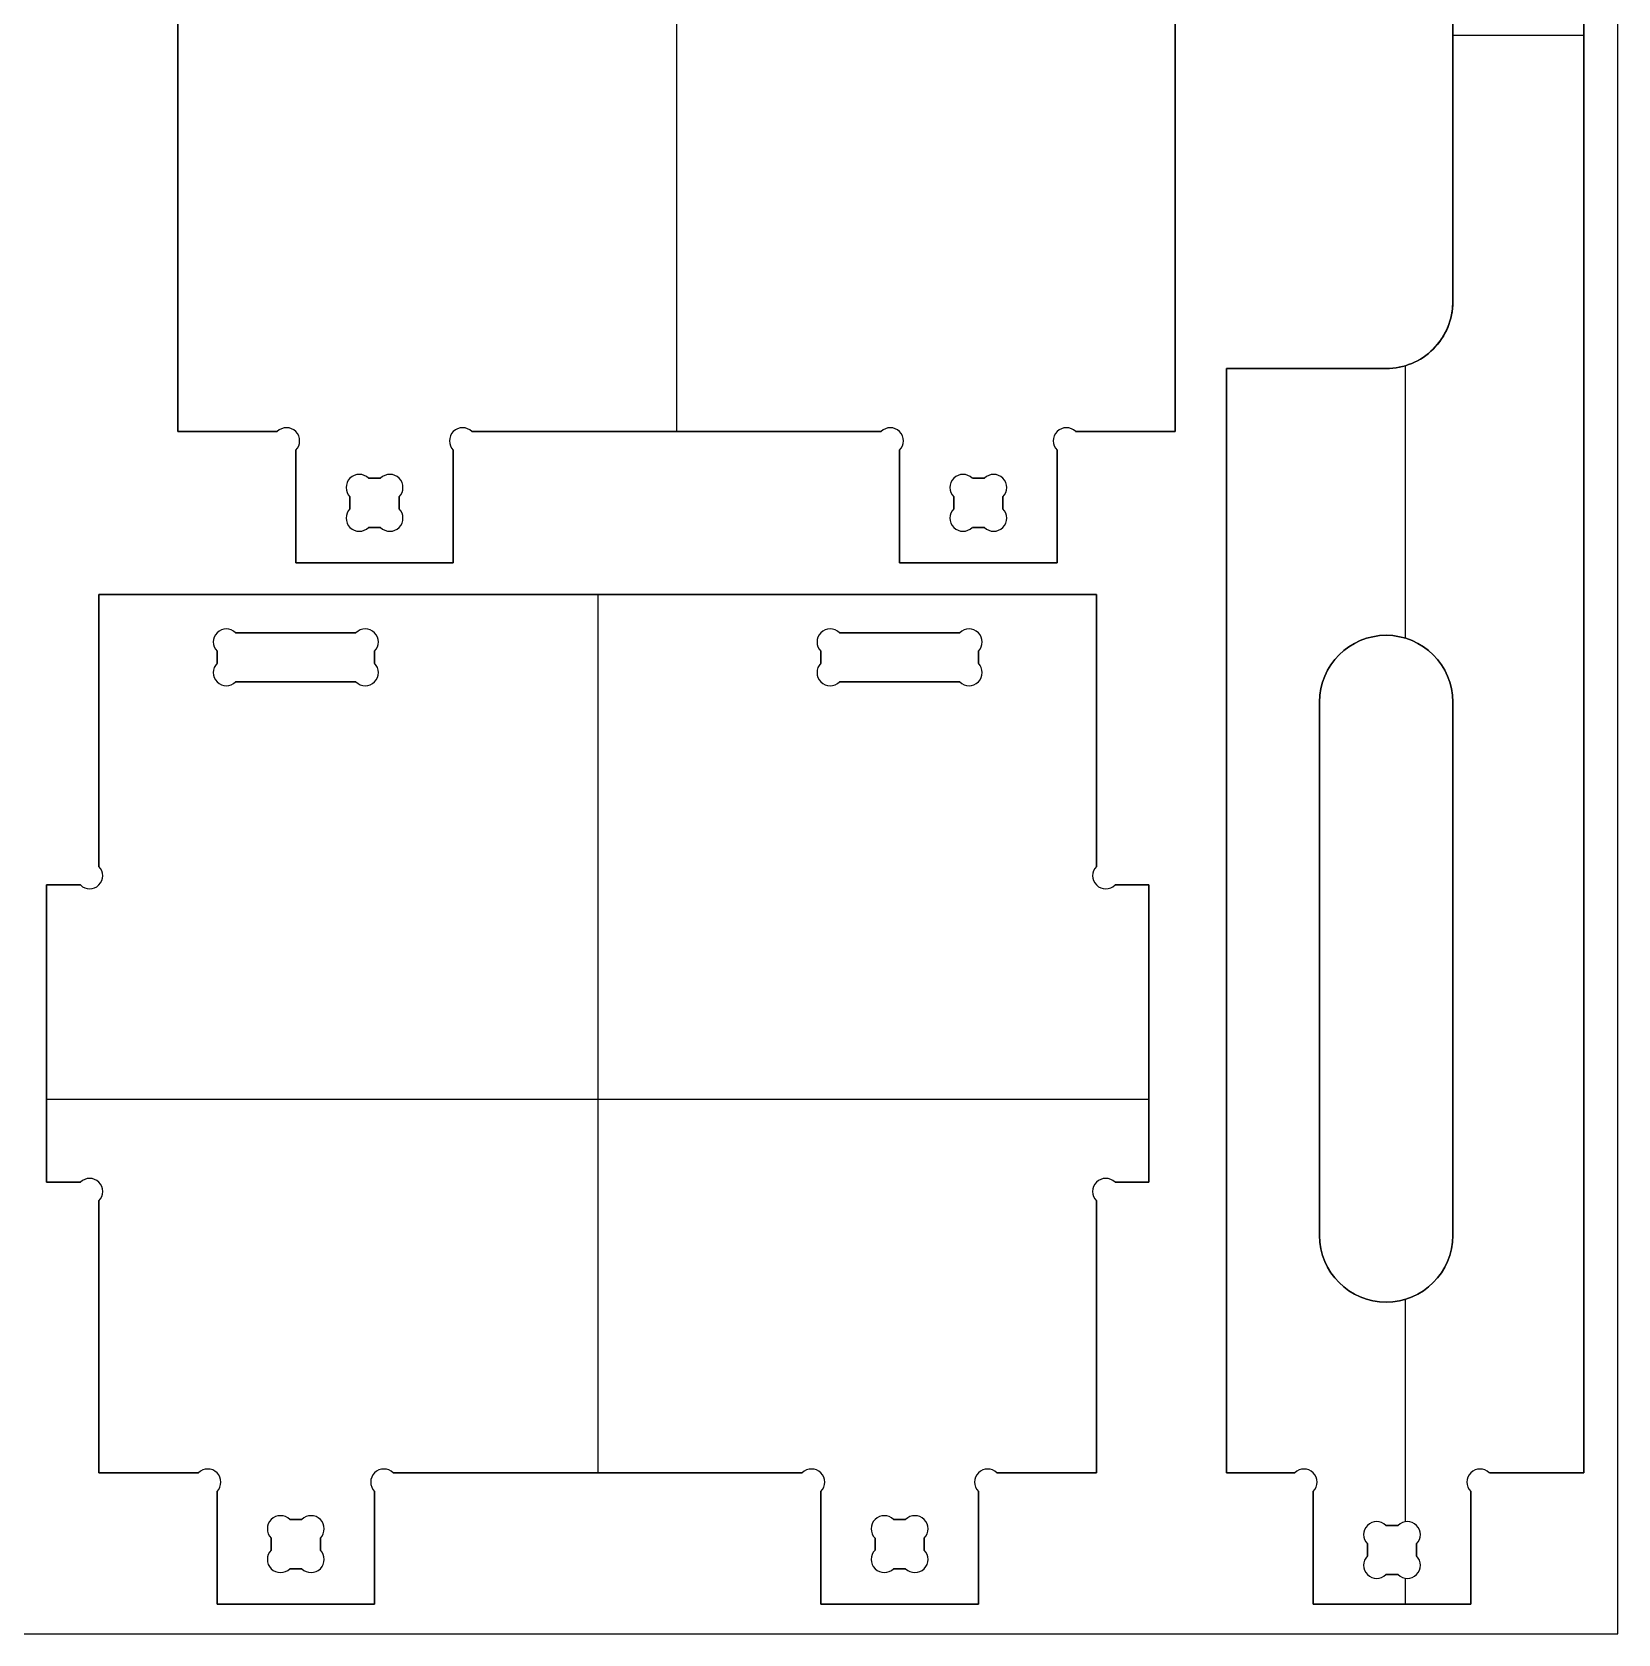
# Model space of a CAD drawing. Extents: x 1 to 2439, y 1 to 2439.
# Drawn here: x 1835 to 2439, y 1 to 611 of the extents above; entities that cross this region are included whole.
import ezdxf

# ---------------------------------------------------------------- set-up
doc = ezdxf.new("R2010")
doc.units = 0
doc.header["$MEASUREMENT"] = 0
for name, color, linetype in [('PROFILE_-_INSIDE', 5, 'CONTINUOUS'), ('PROFILE_-_OUTSIDE', 18, 'CONTINUOUS'), ('SOLID', 4, 'CONTINUOUS'), ('STOCK_PERIMETER', 1, 'CONTINUOUS')]:
    doc.layers.add(name, color=color, linetype=linetype)

msp = doc.modelspace()

# ---------------------------------------------------------------- linework, layer by layer
at = {"layer": 'PROFILE_-_INSIDE', "color": 0, "linetype": 'BYBLOCK'}
for p, q in [((1968.09, 440.82, 0), (1963.51, 440.82, 0)), ((2193.51, 440.82, 0), (2198.09, 440.82, 0)), ((1956.44, 433.75, 0), (1956.44, 429.16, 0)), ((1975.17, 429.16, 0), (1975.17, 433.75, 0)), ((2186.43, 429.16, 0), (2186.43, 433.75, 0)), ((2205.16, 433.75, 0), (2205.16, 429.16, 0)), ((1963.51, 422.09, 0), (1968.09, 422.09, 0)), ((2198.09, 422.09, 0), (2193.51, 422.09, 0)), ((2325.75, 152.4, 0), (2325.75, 355.6, 0)), ((2376.55, 355.6, 0), (2376.55, 152.4, 0)), ((1938.09, 44.22, 0), (1933.51, 44.22, 0)), ((2163.51, 44.22, 0), (2168.09, 44.22, 0)), ((1926.43, 37.15, 0), (1926.43, 32.56, 0)), ((1945.16, 32.56, 0), (1945.16, 37.15, 0)), ((2156.44, 32.56, 0), (2156.44, 37.15, 0)), ((2175.17, 37.15, 0), (2175.17, 32.56, 0)), ((2355.67, 42, 0), (2351.08, 42, 0)), ((2344.01, 34.93, 0), (2344.01, 30.34, 0)), ((2362.74, 30.34, 0), (2362.74, 34.93, 0)), ((1933.51, 25.49, 0), (1938.09, 25.49, 0)), ((2168.09, 25.49, 0), (2163.51, 25.49, 0)), ((2351.08, 23.27, 0), (2355.67, 23.27, 0))]:
    msp.add_line(p, q, dxfattribs=at)
at = {"layer": 'PROFILE_-_INSIDE'}
for p, q in [((1958.73, 382, 0), (1912.87, 382, 0)), ((2142.87, 382, 0), (2188.73, 382, 0)), ((1905.8, 374.93, 0), (1905.8, 370.34, 0)), ((1965.8, 370.34, 0), (1965.8, 374.93, 0)), ((2135.8, 370.34, 0), (2135.8, 374.93, 0)), ((2195.8, 374.93, 0), (2195.8, 370.34, 0)), ((1912.87, 363.27, 0), (1958.73, 363.27, 0)), ((2188.73, 363.27, 0), (2142.87, 363.27, 0))]:
    msp.add_line(p, q, dxfattribs=at)
at = {"layer": 'PROFILE_-_INSIDE', "color": 0, "linetype": 'BYBLOCK'}
for centre, radius, start, end in [((1959.97, 437.28, 0), 5, 45, 225), ((1971.63, 437.28, 0), 5, 315, 135), ((2189.97, 437.28, 0), 5, 45, 225), ((2201.63, 437.28, 0), 5, 315, 135), ((1959.97, 425.63, 0), 5, 135, 315), ((1971.63, 425.63, 0), 5, 225, 45), ((2189.97, 425.63, 0), 5, 135, 315), ((2201.63, 425.63, 0), 5, 225, 45), ((2351.15, 355.6, 0), 25.4, 360, 180), ((2351.15, 152.4, 0), 25.4, 180, 360), ((1929.97, 40.68, 0), 5, 45, 225), ((1941.63, 40.68, 0), 5, 315, 135), ((2159.97, 40.68, 0), 5, 45, 225), ((2171.63, 40.68, 0), 5, 315, 135), ((2347.55, 38.46, 0), 5, 45, 225), ((2359.2, 38.46, 0), 5, 315, 135), ((1929.97, 29.03, 0), 5, 135, 315), ((1941.63, 29.03, 0), 5, 225, 45), ((2159.97, 29.03, 0), 5, 135, 315), ((2171.63, 29.03, 0), 5, 225, 45), ((2347.55, 26.81, 0), 5, 135, 315), ((2359.2, 26.81, 0), 5, 225, 45)]:
    msp.add_arc(centre, radius, start, end, dxfattribs=at)
at = {"layer": 'PROFILE_-_INSIDE'}
for centre, start, end in [((1909.34, 378.46, 0), 45, 225), ((1962.26, 378.46, 0), 315, 135), ((2139.34, 378.46, 0), 45, 225), ((2192.26, 378.46, 0), 315, 135), ((1909.34, 366.81, 0), 135, 315), ((1962.26, 366.81, 0), 225, 45), ((2139.34, 366.81, 0), 135, 315), ((2192.26, 366.81, 0), 225, 45)]:
    msp.add_arc(centre, 5, start, end, dxfattribs=at)
at = {"layer": 'PROFILE_-_OUTSIDE'}
for p, q in [((2426.4, 1157.2, 0), (2426.4, 62, 0)), ((2376.55, 508, 0), (2376.55, 711.2, 0)), ((1890.8, 458.6, 0), (1890.8, 630.93, 0)), ((2270.8, 630.93, 0), (2270.8, 458.6, 0)), ((2290.35, 62, 0), (2290.35, 482.6, 0)), ((2290.35, 482.6, 0), (2351.15, 482.6, 0)), ((1928.73, 458.6, 0), (1890.8, 458.6, 0)), ((2158.73, 458.6, 0), (2002.87, 458.6, 0)), ((2270.8, 458.6, 0), (2232.87, 458.6, 0)), ((1935.8, 408.6, 0), (1935.8, 451.53, 0)), ((1995.8, 451.53, 0), (1995.8, 408.6, 0)), ((2165.8, 408.6, 0), (2165.8, 451.53, 0)), ((2225.8, 451.53, 0), (2225.8, 408.6, 0)), ((1995.8, 408.6, 0), (1935.8, 408.6, 0)), ((2225.8, 408.6, 0), (2165.8, 408.6, 0)), ((1860.8, 292.97, 0), (1860.8, 396.6, 0)), ((1860.8, 396.6, 0), (2240.8, 396.6, 0)), ((2240.8, 396.6, 0), (2240.8, 292.97, 0)), ((1840.8, 172.7, 0), (1840.8, 285.9, 0)), ((1840.8, 285.9, 0), (1853.73, 285.9, 0)), ((2247.87, 285.9, 0), (2260.8, 285.9, 0)), ((2260.8, 285.9, 0), (2260.8, 172.7, 0)), ((1853.73, 172.7, 0), (1840.8, 172.7, 0)), ((2260.8, 172.7, 0), (2247.87, 172.7, 0)), ((1860.8, 62, 0), (1860.8, 165.63, 0)), ((2240.8, 165.63, 0), (2240.8, 62, 0)), ((1898.73, 62, 0), (1860.8, 62, 0)), ((2128.73, 62, 0), (1972.87, 62, 0)), ((2240.8, 62, 0), (2202.87, 62, 0)), ((2316.3, 62, 0), (2290.35, 62, 0)), ((2426.4, 62, 0), (2390.45, 62, 0)), ((1905.8, 12, 0), (1905.8, 54.93, 0)), ((1965.8, 54.93, 0), (1965.8, 12, 0)), ((2135.8, 12, 0), (2135.8, 54.93, 0)), ((2195.8, 54.93, 0), (2195.8, 12, 0)), ((2323.37, 12, 0), (2323.37, 54.93, 0)), ((2383.37, 54.93, 0), (2383.37, 12, 0)), ((1965.8, 12, 0), (1905.8, 12, 0)), ((2195.8, 12, 0), (2135.8, 12, 0)), ((2383.37, 12, 0), (2323.37, 12, 0))]:
    msp.add_line(p, q, dxfattribs=at)
for centre, radius, start, end in [((2351.15, 508, 0), 25.4, 270, 360), ((1932.26, 455.06, 0), 5, 315, 135), ((1999.34, 455.06, 0), 5, 45, 225), ((2162.26, 455.06, 0), 5, 315, 135), ((2229.34, 455.06, 0), 5, 45, 225), ((1857.26, 289.44, 0), 5, 225, 45), ((2244.34, 289.44, 0), 5, 135, 315), ((1857.26, 169.16, 0), 5, 315, 135), ((2244.34, 169.16, 0), 5, 45, 225), ((1902.26, 58.46, 0), 5, 315, 135), ((1969.34, 58.46, 0), 5, 45, 225), ((2132.26, 58.46, 0), 5, 315, 135), ((2199.34, 58.46, 0), 5, 45, 225), ((2319.84, 58.46, 0), 5, 315, 135), ((2386.91, 58.46, 0), 5, 45, 225)]:
    msp.add_arc(centre, radius, start, end, dxfattribs=at)
at = {"layer": 'SOLID'}
for p, q in [((2426.4, 1157.2, 0), (2426.4, 62, 0)), ((2426.4, 1157.2, 17.78), (2426.4, 62, 17.78)), ((2426.4, 62, 8.89), (2426.4, 1157.2, 8.89)), ((2080.8, 815.3, 0), (2080.8, 458.6, 0)), ((2080.8, 815.3, 17.78), (2080.8, 458.6, 17.78)), ((1890.8, 458.6, 0), (1890.8, 630.93, 0)), ((1890.8, 458.6, 17.78), (1890.8, 630.93, 17.78)), ((1890.8, 630.93, 8.89), (1890.8, 458.6, 8.89)), ((2270.8, 630.93, 0), (2270.8, 458.6, 0)), ((2270.8, 630.93, 17.78), (2270.8, 458.6, 17.78)), ((2270.8, 458.6, 8.89), (2270.8, 630.93, 8.89)), ((2376.55, 609.6, 0), (2426.4, 609.6, 0)), ((2376.55, 609.6, 17.78), (2426.4, 609.6, 17.78)), ((2426.4, 609.6, 0), (2426.4, 609.6, 17.78)), ((1890.8, 544.76, 0), (1890.8, 544.76, 17.78)), ((2270.8, 544.76, 0), (2270.8, 544.76, 17.78)), ((2376.55, 508, 0), (2376.55, 508, 17.78)), ((2290.35, 62, 0), (2290.35, 482.6, 0)), ((2290.35, 62, 17.78), (2290.35, 482.6, 17.78)), ((2290.35, 482.6, 17.78), (2290.35, 482.6, 0)), ((2290.35, 482.6, 8.89), (2290.35, 62, 8.89)), ((2351.15, 482.6, 0), (2351.15, 482.6, 17.78)), ((2358.37, 483.65, 0), (2358.37, 379.95, 0)), ((2358.37, 483.65, 17.78), (2358.37, 379.95, 17.78)), ((1928.73, 458.6, 0), (1890.8, 458.6, 0)), ((1928.73, 458.6, 17.78), (1890.8, 458.6, 17.78)), ((1890.8, 458.6, 17.78), (1890.8, 458.6, 0)), ((1890.8, 458.6, 8.89), (1928.73, 458.6, 8.89)), ((1909.76, 458.6, 0), (1909.76, 458.6, 17.78)), ((1928.73, 458.6, 17.78), (1928.73, 458.6, 0)), ((1935.8, 458.6, 0), (1935.8, 458.6, 17.78)), ((1995.8, 458.6, 0), (1995.8, 458.6, 17.78)), ((2158.73, 458.6, 0), (2002.87, 458.6, 0)), ((2158.73, 458.6, 17.78), (2002.87, 458.6, 17.78)), ((2002.87, 458.6, 17.78), (2002.87, 458.6, 0)), ((2002.87, 458.6, 8.89), (2158.73, 458.6, 8.89)), ((2080.8, 458.6, 0), (2080.8, 458.6, 17.78)), ((2158.73, 458.6, 17.78), (2158.73, 458.6, 0)), ((2165.8, 458.6, 0), (2165.8, 458.6, 17.78)), ((2225.8, 458.6, 0), (2225.8, 458.6, 17.78)), ((2270.8, 458.6, 0), (2232.87, 458.6, 0)), ((2232.87, 458.6, 0), (2232.87, 458.6, 17.78)), ((2270.8, 458.6, 17.78), (2232.87, 458.6, 17.78)), ((2232.87, 458.6, 8.89), (2270.8, 458.6, 8.89)), ((2251.84, 458.6, 0), (2251.84, 458.6, 17.78)), ((2270.8, 458.6, 17.78), (2270.8, 458.6, 0)), ((1935.8, 408.6, 0), (1935.8, 451.53, 0)), ((1935.8, 408.6, 17.78), (1935.8, 451.53, 17.78)), ((1935.8, 451.53, 17.78), (1935.8, 451.53, 0)), ((1935.8, 451.53, 8.89), (1935.8, 408.6, 8.89)), ((1995.8, 451.53, 0), (1995.8, 408.6, 0)), ((1995.8, 451.53, 17.78), (1995.8, 451.53, 0)), ((1995.8, 451.53, 17.78), (1995.8, 408.6, 17.78)), ((1995.8, 408.6, 8.89), (1995.8, 451.53, 8.89)), ((2165.8, 408.6, 0), (2165.8, 451.53, 0)), ((2165.8, 408.6, 17.78), (2165.8, 451.53, 17.78)), ((2165.8, 451.53, 17.78), (2165.8, 451.53, 0)), ((2165.8, 451.53, 8.89), (2165.8, 408.6, 8.89)), ((2225.8, 451.53, 0), (2225.8, 408.6, 0)), ((2225.8, 451.53, 17.78), (2225.8, 451.53, 0)), ((2225.8, 451.53, 17.78), (2225.8, 408.6, 17.78)), ((2225.8, 408.6, 8.89), (2225.8, 451.53, 8.89)), ((1956.44, 440.82, 0), (1956.44, 440.82, 17.78)), ((1963.51, 440.82, 0), (1968.09, 440.82, 0)), ((1968.09, 440.82, 17.78), (1963.51, 440.82, 17.78)), ((1963.51, 440.82, 17.78), (1963.51, 440.82, 0)), ((1963.51, 440.82, 8.89), (1968.09, 440.82, 8.89)), ((1965.8, 440.82, 0), (1965.8, 440.82, 17.78)), ((1968.09, 440.82, 17.78), (1968.09, 440.82, 0)), ((1975.17, 440.82, 0), (1975.17, 440.82, 17.78)), ((2186.43, 440.82, 0), (2186.43, 440.82, 17.78)), ((2198.09, 440.82, 0), (2193.51, 440.82, 0)), ((2198.09, 440.82, 17.78), (2193.51, 440.82, 17.78)), ((2193.51, 440.82, 17.78), (2193.51, 440.82, 0)), ((2193.51, 440.82, 8.89), (2198.09, 440.82, 8.89)), ((2195.8, 440.82, 0), (2195.8, 440.82, 17.78)), ((2198.09, 440.82, 17.78), (2198.09, 440.82, 0)), ((2205.16, 440.82, 0), (2205.16, 440.82, 17.78)), ((1956.44, 429.16, 0), (1956.44, 433.75, 0)), ((1956.44, 433.75, 17.78), (1956.44, 433.75, 0)), ((1956.44, 433.75, 17.78), (1956.44, 429.16, 17.78)), ((1956.44, 429.16, 8.89), (1956.44, 433.75, 8.89)), ((1975.17, 433.75, 0), (1975.17, 429.16, 0)), ((1975.17, 429.16, 17.78), (1975.17, 433.75, 17.78)), ((1975.17, 433.75, 17.78), (1975.17, 433.75, 0)), ((1975.17, 433.75, 8.89), (1975.17, 429.16, 8.89)), ((2186.43, 433.75, 0), (2186.43, 429.16, 0)), ((2186.43, 433.75, 17.78), (2186.43, 433.75, 0)), ((2186.43, 433.75, 17.78), (2186.43, 429.16, 17.78)), ((2186.43, 429.16, 8.89), (2186.43, 433.75, 8.89)), ((2205.16, 429.16, 0), (2205.16, 433.75, 0)), ((2205.16, 429.16, 17.78), (2205.16, 433.75, 17.78)), ((2205.16, 433.75, 17.78), (2205.16, 433.75, 0)), ((2205.16, 433.75, 8.89), (2205.16, 429.16, 8.89)), ((1935.8, 430.06, 0), (1935.8, 430.06, 17.78)), ((1956.44, 431.46, 0), (1956.44, 431.46, 17.78)), ((1956.44, 429.16, 17.78), (1956.44, 429.16, 0)), ((1975.17, 431.46, 0), (1975.17, 431.46, 17.78)), ((1975.17, 429.16, 17.78), (1975.17, 429.16, 0)), ((1995.8, 430.06, 0), (1995.8, 430.06, 17.78)), ((2165.8, 430.06, 0), (2165.8, 430.06, 17.78)), ((2186.43, 431.46, 0), (2186.43, 431.46, 17.78)), ((2186.43, 429.16, 17.78), (2186.43, 429.16, 0)), ((2205.16, 431.46, 0), (2205.16, 431.46, 17.78)), ((2205.16, 429.16, 17.78), (2205.16, 429.16, 0)), ((2225.8, 430.06, 0), (2225.8, 430.06, 17.78)), ((1956.44, 422.09, 0), (1956.44, 422.09, 17.78)), ((1968.09, 422.09, 0), (1963.51, 422.09, 0)), ((1963.51, 422.09, 0), (1963.51, 422.09, 17.78)), ((1963.51, 422.09, 17.78), (1968.09, 422.09, 17.78)), ((1968.09, 422.09, 8.89), (1963.51, 422.09, 8.89)), ((1965.8, 422.09, 0), (1965.8, 422.09, 17.78)), ((1968.09, 422.09, 17.78), (1968.09, 422.09, 0)), ((1975.17, 422.09, 0), (1975.17, 422.09, 17.78)), ((2186.43, 422.09, 0), (2186.43, 422.09, 17.78)), ((2193.51, 422.09, 0), (2198.09, 422.09, 0)), ((2193.51, 422.09, 17.78), (2193.51, 422.09, 0)), ((2193.51, 422.09, 17.78), (2198.09, 422.09, 17.78)), ((2198.09, 422.09, 8.89), (2193.51, 422.09, 8.89)), ((2195.8, 422.09, 0), (2195.8, 422.09, 17.78)), ((2198.09, 422.09, 0), (2198.09, 422.09, 17.78)), ((2205.16, 422.09, 0), (2205.16, 422.09, 17.78)), ((1995.8, 408.6, 0), (1935.8, 408.6, 0)), ((1995.8, 408.6, 17.78), (1935.8, 408.6, 17.78)), ((1935.8, 408.6, 17.78), (1935.8, 408.6, 0)), ((1935.8, 408.6, 8.89), (1995.8, 408.6, 8.89)), ((1965.8, 408.6, 0), (1965.8, 408.6, 17.78)), ((1995.8, 408.6, 17.78), (1995.8, 408.6, 0)), ((2225.8, 408.6, 0), (2165.8, 408.6, 0)), ((2225.8, 408.6, 17.78), (2165.8, 408.6, 17.78)), ((2165.8, 408.6, 17.78), (2165.8, 408.6, 0)), ((2165.8, 408.6, 8.89), (2225.8, 408.6, 8.89)), ((2195.8, 408.6, 0), (2195.8, 408.6, 17.78)), ((2225.8, 408.6, 17.78), (2225.8, 408.6, 0)), ((1860.8, 396.6, 0), (2240.8, 396.6, 0)), ((1860.8, 292.97, 0), (1860.8, 396.6, 0)), ((1860.8, 292.97, 17.78), (1860.8, 396.6, 17.78)), ((1860.8, 396.6, 17.78), (1860.8, 396.6, 0)), ((1860.8, 396.6, 17.78), (2240.8, 396.6, 17.78)), ((1860.8, 396.6, 8.89), (1860.8, 292.97, 8.89)), ((2240.8, 396.6, 8.89), (1860.8, 396.6, 8.89)), ((2050.8, 396.6, 0), (2050.8, 62, 0)), ((2050.8, 396.6, 0), (2050.8, 396.6, 17.78)), ((2050.8, 396.6, 17.78), (2050.8, 62, 17.78)), ((2240.8, 396.6, 0), (2240.8, 292.97, 0)), ((2240.8, 396.6, 17.78), (2240.8, 396.6, 0)), ((2240.8, 396.6, 17.78), (2240.8, 292.97, 17.78)), ((2240.8, 292.97, 8.89), (2240.8, 396.6, 8.89)), ((1905.8, 382, 0), (1905.8, 382, 17.78)), ((1912.87, 382, 0), (1958.73, 382, 0)), ((1958.73, 382, 17.78), (1912.87, 382, 17.78)), ((1912.87, 382, 17.78), (1912.87, 382, 0)), ((1912.87, 382, 8.89), (1958.73, 382, 8.89)), ((1935.8, 382, 0), (1935.8, 382, 17.78)), ((1958.73, 382, 17.78), (1958.73, 382, 0)), ((1965.8, 382, 0), (1965.8, 382, 17.78)), ((2135.8, 382, 0), (2135.8, 382, 17.78)), ((2188.73, 382, 0), (2142.87, 382, 0)), ((2188.73, 382, 17.78), (2142.87, 382, 17.78)), ((2142.87, 382, 17.78), (2142.87, 382, 0)), ((2142.87, 382, 8.89), (2188.73, 382, 8.89)), ((2165.8, 382, 0), (2165.8, 382, 17.78)), ((2188.73, 382, 17.78), (2188.73, 382, 0)), ((2195.8, 382, 0), (2195.8, 382, 17.78)), ((2351.15, 381, 0), (2351.15, 381, 17.78)), ((1905.8, 370.34, 0), (1905.8, 374.93, 0)), ((1905.8, 374.93, 17.78), (1905.8, 374.93, 0)), ((1905.8, 374.93, 17.78), (1905.8, 370.34, 17.78)), ((1905.8, 370.34, 8.89), (1905.8, 374.93, 8.89)), ((1905.8, 372.63, 0), (1905.8, 372.63, 17.78)), ((1965.8, 374.93, 0), (1965.8, 370.34, 0)), ((1965.8, 370.34, 17.78), (1965.8, 374.93, 17.78)), ((1965.8, 374.93, 17.78), (1965.8, 374.93, 0)), ((1965.8, 374.93, 8.89), (1965.8, 370.34, 8.89)), ((1965.8, 372.63, 0), (1965.8, 372.63, 17.78)), ((2135.8, 374.93, 0), (2135.8, 370.34, 0)), ((2135.8, 374.93, 17.78), (2135.8, 374.93, 0)), ((2135.8, 374.93, 17.78), (2135.8, 370.34, 17.78)), ((2135.8, 370.34, 8.89), (2135.8, 374.93, 8.89)), ((2135.8, 372.63, 0), (2135.8, 372.63, 17.78)), ((2195.8, 370.34, 0), (2195.8, 374.93, 0)), ((2195.8, 370.34, 17.78), (2195.8, 374.93, 17.78)), ((2195.8, 374.93, 17.78), (2195.8, 374.93, 0)), ((2195.8, 374.93, 8.89), (2195.8, 370.34, 8.89)), ((2195.8, 372.63, 0), (2195.8, 372.63, 17.78)), ((1905.8, 370.34, 17.78), (1905.8, 370.34, 0)), ((1965.8, 370.34, 0), (1965.8, 370.34, 17.78)), ((2135.8, 370.34, 0), (2135.8, 370.34, 17.78)), ((2195.8, 370.34, 17.78), (2195.8, 370.34, 0)), ((1905.8, 363.27, 0), (1905.8, 363.27, 17.78)), ((1958.73, 363.27, 0), (1912.87, 363.27, 0)), ((1912.87, 363.27, 17.78), (1912.87, 363.27, 0)), ((1912.87, 363.27, 17.78), (1958.73, 363.27, 17.78)), ((1958.73, 363.27, 8.89), (1912.87, 363.27, 8.89)), ((1935.8, 363.27, 0), (1935.8, 363.27, 17.78)), ((1958.73, 363.27, 17.78), (1958.73, 363.27, 0)), ((1965.8, 363.27, 0), (1965.8, 363.27, 17.78)), ((2135.8, 363.27, 0), (2135.8, 363.27, 17.78)), ((2142.87, 363.27, 0), (2188.73, 363.27, 0)), ((2142.87, 363.27, 17.78), (2142.87, 363.27, 0)), ((2142.87, 363.27, 17.78), (2188.73, 363.27, 17.78)), ((2188.73, 363.27, 8.89), (2142.87, 363.27, 8.89)), ((2165.8, 363.27, 0), (2165.8, 363.27, 17.78)), ((2188.73, 363.27, 17.78), (2188.73, 363.27, 0)), ((2195.8, 363.27, 0), (2195.8, 363.27, 17.78)), ((2325.75, 355.6, 0), (2325.75, 355.6, 17.78)), ((2376.55, 355.6, 0), (2376.55, 355.6, 17.78)), ((1860.8, 344.79, 0), (1860.8, 344.79, 17.78)), ((2240.8, 344.79, 0), (2240.8, 344.79, 17.78)), ((1860.8, 292.97, 17.78), (1860.8, 292.97, 0)), ((2240.8, 292.97, 17.78), (2240.8, 292.97, 0)), ((1840.8, 285.9, 0), (1853.73, 285.9, 0)), ((1840.8, 172.7, 0), (1840.8, 285.9, 0)), ((1840.8, 172.7, 17.78), (1840.8, 285.9, 17.78)), ((1840.8, 285.9, 17.78), (1840.8, 285.9, 0)), ((1840.8, 285.9, 17.78), (1853.73, 285.9, 17.78)), ((1840.8, 285.9, 8.89), (1840.8, 172.7, 8.89)), ((1853.73, 285.9, 8.89), (1840.8, 285.9, 8.89)), ((1847.26, 285.9, 0), (1847.26, 285.9, 17.78)), ((1853.73, 285.9, 17.78), (1853.73, 285.9, 0)), ((1860.8, 285.9, 0), (1860.8, 285.9, 17.78)), ((2240.8, 285.9, 0), (2240.8, 285.9, 17.78)), ((2247.87, 285.9, 0), (2260.8, 285.9, 0)), ((2247.87, 285.9, 17.78), (2247.87, 285.9, 0)), ((2247.87, 285.9, 17.78), (2260.8, 285.9, 17.78)), ((2260.8, 285.9, 8.89), (2247.87, 285.9, 8.89)), ((2254.34, 285.9, 0), (2254.34, 285.9, 17.78)), ((2260.8, 285.9, 0), (2260.8, 172.7, 0)), ((2260.8, 285.9, 17.78), (2260.8, 285.9, 0)), ((2260.8, 285.9, 17.78), (2260.8, 172.7, 17.78)), ((2260.8, 172.7, 8.89), (2260.8, 285.9, 8.89)), ((2290.35, 272.3, 0), (2290.35, 272.3, 17.78)), ((1840.8, 229.3, 0), (1840.8, 229.3, 17.78)), ((2260.8, 229.3, 0), (2260.8, 229.3, 17.78)), ((1840.8, 204.3, 0), (2260.8, 204.3, 0)), ((1840.8, 204.3, 17.78), (2260.8, 204.3, 17.78)), ((1853.73, 172.7, 0), (1840.8, 172.7, 0)), ((1853.73, 172.7, 17.78), (1840.8, 172.7, 17.78)), ((1840.8, 172.7, 17.78), (1840.8, 172.7, 0)), ((1840.8, 172.7, 8.89), (1853.73, 172.7, 8.89)), ((1847.26, 172.7, 0), (1847.26, 172.7, 17.78)), ((1853.73, 172.7, 17.78), (1853.73, 172.7, 0)), ((1860.8, 172.7, 0), (1860.8, 172.7, 17.78)), ((2240.8, 172.7, 0), (2240.8, 172.7, 17.78)), ((2260.8, 172.7, 0), (2247.87, 172.7, 0)), ((2260.8, 172.7, 17.78), (2247.87, 172.7, 17.78)), ((2247.87, 172.7, 17.78), (2247.87, 172.7, 0)), ((2247.87, 172.7, 8.89), (2260.8, 172.7, 8.89)), ((2254.34, 172.7, 0), (2254.34, 172.7, 17.78)), ((2260.8, 172.7, 17.78), (2260.8, 172.7, 0)), ((1860.8, 62, 0), (1860.8, 165.63, 0)), ((1860.8, 62, 17.78), (1860.8, 165.63, 17.78)), ((1860.8, 165.63, 17.78), (1860.8, 165.63, 0)), ((1860.8, 165.63, 8.89), (1860.8, 62, 8.89)), ((2240.8, 165.63, 0), (2240.8, 62, 0)), ((2240.8, 165.63, 17.78), (2240.8, 165.63, 0)), ((2240.8, 165.63, 17.78), (2240.8, 62, 17.78)), ((2240.8, 62, 8.89), (2240.8, 165.63, 8.89)), ((2325.75, 152.4, 0), (2325.75, 152.4, 17.78)), ((2376.55, 152.4, 0), (2376.55, 152.4, 17.78)), ((2351.15, 127, 0), (2351.15, 127, 17.78)), ((2358.37, 128.05, 0), (2358.37, 43.4, 0)), ((2358.37, 128.05, 17.78), (2358.37, 43.4, 17.78)), ((1860.8, 113.81, 0), (1860.8, 113.81, 17.78)), ((2240.8, 113.81, 0), (2240.8, 113.81, 17.78)), ((1898.73, 62, 0), (1860.8, 62, 0)), ((1898.73, 62, 17.78), (1860.8, 62, 17.78)), ((1860.8, 62, 17.78), (1860.8, 62, 0)), ((1860.8, 62, 8.89), (1898.73, 62, 8.89)), ((1879.76, 62, 0), (1879.76, 62, 17.78)), ((1898.73, 62, 17.78), (1898.73, 62, 0)), ((1905.8, 62, 0), (1905.8, 62, 17.78)), ((1965.8, 62, 0), (1965.8, 62, 17.78)), ((2128.73, 62, 0), (1972.87, 62, 0)), ((1972.87, 62, 0), (1972.87, 62, 17.78)), ((2128.73, 62, 17.78), (1972.87, 62, 17.78)), ((1972.87, 62, 8.89), (2128.73, 62, 8.89)), ((2050.8, 62, 0), (2050.8, 62, 17.78)), ((2128.73, 62, 17.78), (2128.73, 62, 0)), ((2135.8, 62, 0), (2135.8, 62, 17.78)), ((2195.8, 62, 0), (2195.8, 62, 17.78)), ((2240.8, 62, 0), (2202.87, 62, 0)), ((2240.8, 62, 17.78), (2202.87, 62, 17.78)), ((2202.87, 62, 17.78), (2202.87, 62, 0)), ((2202.87, 62, 8.89), (2240.8, 62, 8.89)), ((2221.84, 62, 0), (2221.84, 62, 17.78)), ((2240.8, 62, 17.78), (2240.8, 62, 0)), ((2316.3, 62, 0), (2290.35, 62, 0)), ((2316.3, 62, 17.78), (2290.35, 62, 17.78)), ((2290.35, 62, 17.78), (2290.35, 62, 0)), ((2290.35, 62, 8.89), (2316.3, 62, 8.89)), ((2303.33, 62, 0), (2303.33, 62, 17.78)), ((2316.3, 62, 17.78), (2316.3, 62, 0)), ((2323.37, 62, 0), (2323.37, 62, 17.78)), ((2383.37, 62, 0), (2383.37, 62, 17.78)), ((2426.4, 62, 0), (2390.45, 62, 0)), ((2426.4, 62, 17.78), (2390.45, 62, 17.78)), ((2390.45, 62, 17.78), (2390.45, 62, 0)), ((2390.45, 62, 8.89), (2426.4, 62, 8.89)), ((2408.42, 62, 0), (2408.42, 62, 17.78)), ((2426.4, 62, 17.78), (2426.4, 62, 0)), ((1905.8, 12, 0), (1905.8, 54.93, 0)), ((1905.8, 12, 17.78), (1905.8, 54.93, 17.78)), ((1905.8, 54.93, 17.78), (1905.8, 54.93, 0)), ((1905.8, 54.93, 8.89), (1905.8, 12, 8.89)), ((1965.8, 54.93, 0), (1965.8, 12, 0)), ((1965.8, 54.93, 17.78), (1965.8, 54.93, 0)), ((1965.8, 54.93, 17.78), (1965.8, 12, 17.78)), ((1965.8, 12, 8.89), (1965.8, 54.93, 8.89)), ((2135.8, 12, 0), (2135.8, 54.93, 0)), ((2135.8, 12, 17.78), (2135.8, 54.93, 17.78)), ((2135.8, 54.93, 17.78), (2135.8, 54.93, 0)), ((2135.8, 54.93, 8.89), (2135.8, 12, 8.89)), ((2195.8, 54.93, 0), (2195.8, 12, 0)), ((2195.8, 54.93, 17.78), (2195.8, 54.93, 0)), ((2195.8, 54.93, 17.78), (2195.8, 12, 17.78)), ((2195.8, 12, 8.89), (2195.8, 54.93, 8.89)), ((2323.37, 12, 0), (2323.37, 54.93, 0)), ((2323.37, 12, 17.78), (2323.37, 54.93, 17.78)), ((2323.37, 54.93, 17.78), (2323.37, 54.93, 0)), ((2323.37, 54.93, 8.89), (2323.37, 12, 8.89)), ((2383.37, 54.93, 0), (2383.37, 12, 0)), ((2383.37, 54.93, 17.78), (2383.37, 54.93, 0)), ((2383.37, 54.93, 17.78), (2383.37, 12, 17.78)), ((2383.37, 12, 8.89), (2383.37, 54.93, 8.89)), ((1926.43, 44.22, 0), (1926.43, 44.22, 17.78)), ((1933.51, 44.22, 0), (1938.09, 44.22, 0)), ((1938.09, 44.22, 17.78), (1933.51, 44.22, 17.78)), ((1933.51, 44.22, 17.78), (1933.51, 44.22, 0)), ((1933.51, 44.22, 8.89), (1938.09, 44.22, 8.89)), ((1935.8, 44.22, 0), (1935.8, 44.22, 17.78)), ((1938.09, 44.22, 17.78), (1938.09, 44.22, 0)), ((1945.16, 44.22, 0), (1945.16, 44.22, 17.78)), ((2156.44, 44.22, 0), (2156.44, 44.22, 17.78)), ((2168.09, 44.22, 0), (2163.51, 44.22, 0)), ((2168.09, 44.22, 17.78), (2163.51, 44.22, 17.78)), ((2163.51, 44.22, 17.78), (2163.51, 44.22, 0)), ((2163.51, 44.22, 8.89), (2168.09, 44.22, 8.89)), ((2165.8, 44.22, 0), (2165.8, 44.22, 17.78)), ((2168.09, 44.22, 17.78), (2168.09, 44.22, 0)), ((2175.17, 44.22, 0), (2175.17, 44.22, 17.78)), ((1926.43, 32.56, 0), (1926.43, 37.15, 0)), ((1926.43, 37.15, 17.78), (1926.43, 37.15, 0)), ((1926.43, 37.15, 17.78), (1926.43, 32.56, 17.78)), ((1926.43, 32.56, 8.89), (1926.43, 37.15, 8.89)), ((1945.16, 37.15, 0), (1945.16, 32.56, 0)), ((1945.16, 32.56, 17.78), (1945.16, 37.15, 17.78)), ((1945.16, 37.15, 17.78), (1945.16, 37.15, 0)), ((1945.16, 37.15, 8.89), (1945.16, 32.56, 8.89)), ((2156.44, 37.15, 0), (2156.44, 32.56, 0)), ((2156.44, 37.15, 17.78), (2156.44, 37.15, 0)), ((2156.44, 37.15, 17.78), (2156.44, 32.56, 17.78)), ((2156.44, 32.56, 8.89), (2156.44, 37.15, 8.89)), ((2175.17, 32.56, 0), (2175.17, 37.15, 0)), ((2175.17, 32.56, 17.78), (2175.17, 37.15, 17.78)), ((2175.17, 37.15, 17.78), (2175.17, 37.15, 0)), ((2175.17, 37.15, 8.89), (2175.17, 32.56, 8.89)), ((2344.01, 42, 0), (2344.01, 42, 17.78)), ((2351.08, 42, 0), (2355.67, 42, 0)), ((2355.67, 42, 17.78), (2351.08, 42, 17.78)), ((2351.08, 42, 17.78), (2351.08, 42, 0)), ((2351.08, 42, 8.89), (2355.67, 42, 8.89)), ((2353.37, 42, 0), (2353.37, 42, 17.78)), ((2355.67, 42, 17.78), (2355.67, 42, 0)), ((2362.74, 42, 0), (2362.74, 42, 17.78)), ((1905.8, 33.46, 0), (1905.8, 33.46, 17.78)), ((1926.43, 34.85, 0), (1926.43, 34.85, 17.78)), ((1926.43, 32.56, 17.78), (1926.43, 32.56, 0)), ((1945.16, 34.85, 0), (1945.16, 34.85, 17.78)), ((1945.16, 32.56, 17.78), (1945.16, 32.56, 0)), ((1965.8, 33.46, 0), (1965.8, 33.46, 17.78)), ((2135.8, 33.46, 0), (2135.8, 33.46, 17.78)), ((2156.44, 34.85, 0), (2156.44, 34.85, 17.78)), ((2156.44, 32.56, 17.78), (2156.44, 32.56, 0)), ((2175.17, 34.85, 0), (2175.17, 34.85, 17.78)), ((2175.17, 32.56, 17.78), (2175.17, 32.56, 0)), ((2195.8, 33.46, 0), (2195.8, 33.46, 17.78)), ((2323.37, 33.46, 0), (2323.37, 33.46, 17.78)), ((2344.01, 30.34, 0), (2344.01, 34.93, 0)), ((2344.01, 34.93, 17.78), (2344.01, 34.93, 0)), ((2344.01, 34.93, 17.78), (2344.01, 30.34, 17.78)), ((2344.01, 30.34, 8.89), (2344.01, 34.93, 8.89)), ((2344.01, 32.64, 0), (2344.01, 32.64, 17.78)), ((2362.74, 34.93, 0), (2362.74, 30.34, 0)), ((2362.74, 30.34, 17.78), (2362.74, 34.93, 17.78)), ((2362.74, 34.93, 17.78), (2362.74, 34.93, 0)), ((2362.74, 34.93, 8.89), (2362.74, 30.34, 8.89)), ((2362.74, 32.64, 0), (2362.74, 32.64, 17.78)), ((2383.37, 33.46, 0), (2383.37, 33.46, 17.78)), ((1926.43, 25.49, 0), (1926.43, 25.49, 17.78)), ((1938.09, 25.49, 0), (1933.51, 25.49, 0)), ((1933.51, 25.49, 0), (1933.51, 25.49, 17.78)), ((1933.51, 25.49, 17.78), (1938.09, 25.49, 17.78)), ((1938.09, 25.49, 8.89), (1933.51, 25.49, 8.89)), ((1935.8, 25.49, 0), (1935.8, 25.49, 17.78)), ((1938.09, 25.49, 17.78), (1938.09, 25.49, 0)), ((1945.16, 25.49, 0), (1945.16, 25.49, 17.78)), ((2156.44, 25.49, 0), (2156.44, 25.49, 17.78)), ((2163.51, 25.49, 0), (2168.09, 25.49, 0)), ((2163.51, 25.49, 17.78), (2163.51, 25.49, 0)), ((2163.51, 25.49, 17.78), (2168.09, 25.49, 17.78)), ((2168.09, 25.49, 8.89), (2163.51, 25.49, 8.89)), ((2165.8, 25.49, 0), (2165.8, 25.49, 17.78)), ((2168.09, 25.49, 0), (2168.09, 25.49, 17.78)), ((2175.17, 25.49, 0), (2175.17, 25.49, 17.78)), ((2344.01, 30.34, 17.78), (2344.01, 30.34, 0)), ((2362.74, 30.34, 17.78), (2362.74, 30.34, 0)), ((2344.01, 23.27, 0), (2344.01, 23.27, 17.78)), ((2355.67, 23.27, 0), (2351.08, 23.27, 0)), ((2351.08, 23.27, 0), (2351.08, 23.27, 17.78)), ((2351.08, 23.27, 17.78), (2355.67, 23.27, 17.78)), ((2355.67, 23.27, 8.89), (2351.08, 23.27, 8.89)), ((2353.37, 23.27, 0), (2353.37, 23.27, 17.78)), ((2355.67, 23.27, 17.78), (2355.67, 23.27, 0)), ((2358.37, 21.87, 0), (2358.37, 12, 0)), ((2358.37, 21.87, 17.78), (2358.37, 12, 17.78)), ((2362.74, 23.27, 0), (2362.74, 23.27, 17.78)), ((1965.8, 12, 0), (1905.8, 12, 0)), ((1965.8, 12, 17.78), (1905.8, 12, 17.78)), ((1905.8, 12, 17.78), (1905.8, 12, 0)), ((1905.8, 12, 8.89), (1965.8, 12, 8.89)), ((1935.8, 12, 0), (1935.8, 12, 17.78)), ((1965.8, 12, 17.78), (1965.8, 12, 0)), ((2195.8, 12, 0), (2135.8, 12, 0)), ((2195.8, 12, 17.78), (2135.8, 12, 17.78)), ((2135.8, 12, 17.78), (2135.8, 12, 0)), ((2135.8, 12, 8.89), (2195.8, 12, 8.89)), ((2165.8, 12, 0), (2165.8, 12, 17.78)), ((2195.8, 12, 17.78), (2195.8, 12, 0)), ((2383.37, 12, 0), (2323.37, 12, 0)), ((2383.37, 12, 17.78), (2323.37, 12, 17.78)), ((2323.37, 12, 17.78), (2323.37, 12, 0)), ((2323.37, 12, 8.89), (2383.37, 12, 8.89)), ((2353.37, 12, 0), (2353.37, 12, 17.78)), ((2383.37, 12, 17.78), (2383.37, 12, 0))]:
    msp.add_line(p, q, dxfattribs=at)
for points in [[(2290.35, 482.6), (2351.15, 482.6, 0.414214), (2376.55, 508), (2376.55, 711.2, 0.414214), (2351.15, 736.6), (2290.35, 736.6)], [(2290.35, 482.6), (2351.15, 482.6, 0.414214), (2376.55, 508), (2376.55, 711.2, 0.414214), (2351.15, 736.6), (2290.35, 736.6)], [(2290.35, 736.6), (2351.15, 736.6, -0.414214), (2376.55, 711.2), (2376.55, 508, -0.414214), (2351.15, 482.6), (2290.35, 482.6)]]:
    msp.add_lwpolyline(points, format="xyb", dxfattribs=at)
for points in [[(2376.55, 152.4), (2376.55, 355.6, 1), (2325.75, 355.6), (2325.75, 152.4, 1)], [(2376.55, 152.4), (2376.55, 355.6, 1), (2325.75, 355.6), (2325.75, 152.4, 1)], [(2376.55, 152.4, -1), (2325.75, 152.4), (2325.75, 355.6, -1), (2376.55, 355.6)]]:
    msp.add_lwpolyline(points, format="xyb", close=True, dxfattribs=at)
for centre, start, end in [((1932.26, 455.06, 0), 315, 135), ((1932.26, 455.06, 17.78), 315, 135), ((1932.26, 455.06, 8.89), 315, 135), ((1999.34, 455.06, 0), 45, 225), ((1999.34, 455.06, 17.78), 45, 225), ((1999.34, 455.06, 8.89), 45, 225), ((2162.26, 455.06, 0), 315, 135), ((2162.26, 455.06, 17.78), 315, 135), ((2162.26, 455.06, 8.89), 315, 135), ((2229.34, 455.06, 0), 45, 225), ((2229.34, 455.06, 17.78), 45, 225), ((2229.34, 455.06, 8.89), 45, 225), ((1959.97, 437.28, 0), 45, 225), ((1959.97, 437.28, 17.78), 45, 225), ((1959.97, 437.28, 8.89), 45, 225), ((1971.63, 437.28, 0), 315, 135), ((1971.63, 437.28, 17.78), 315, 135), ((1971.63, 437.28, 8.89), 315, 135), ((2189.97, 437.28, 0), 45, 225), ((2189.97, 437.28, 17.78), 45, 225), ((2189.97, 437.28, 8.89), 45, 225), ((2201.63, 437.28, 0), 315, 135), ((2201.63, 437.28, 17.78), 315, 135), ((2201.63, 437.28, 8.89), 315, 135), ((1959.97, 425.63, 0), 135, 315), ((1959.97, 425.63, 17.78), 135, 315), ((1959.97, 425.63, 8.89), 135, 315), ((1971.63, 425.63, 0), 225, 45), ((1971.63, 425.63, 17.78), 225, 45), ((1971.63, 425.63, 8.89), 225, 45), ((2189.97, 425.63, 0), 135, 315), ((2189.97, 425.63, 17.78), 135, 315), ((2189.97, 425.63, 8.89), 135, 315), ((2201.63, 425.63, 0), 225, 45), ((2201.63, 425.63, 17.78), 225, 45), ((2201.63, 425.63, 8.89), 225, 45), ((1909.34, 378.46, 0), 45, 225), ((1909.34, 378.46, 17.78), 45, 225), ((1909.34, 378.46, 8.89), 45, 225), ((1962.26, 378.46, 0), 315, 135), ((1962.26, 378.46, 17.78), 315, 135), ((1962.26, 378.46, 8.89), 315, 135), ((2139.34, 378.46, 0), 45, 225), ((2139.34, 378.46, 17.78), 45, 225), ((2139.34, 378.46, 8.89), 45, 225), ((2192.26, 378.46, 0), 315, 135), ((2192.26, 378.46, 17.78), 315, 135), ((2192.26, 378.46, 8.89), 315, 135), ((1909.34, 366.81, 0), 135, 315), ((1909.34, 366.81, 17.78), 135, 315), ((1909.34, 366.81, 8.89), 135, 315), ((1962.26, 366.81, 0), 225, 45), ((1962.26, 366.81, 17.78), 225, 45), ((1962.26, 366.81, 8.89), 225, 45), ((2139.34, 366.81, 0), 135, 315), ((2139.34, 366.81, 17.78), 135, 315), ((2139.34, 366.81, 8.89), 135, 315), ((2192.26, 366.81, 0), 225, 45), ((2192.26, 366.81, 17.78), 225, 45), ((2192.26, 366.81, 8.89), 225, 45), ((1857.26, 289.44, 0), 225, 45), ((1857.26, 289.44, 17.78), 225, 45), ((1857.26, 289.44, 8.89), 225, 45), ((2244.34, 289.44, 0), 135, 315), ((2244.34, 289.44, 17.78), 135, 315), ((2244.34, 289.44, 8.89), 135, 315), ((1857.26, 169.16, 0), 315, 135), ((1857.26, 169.16, 17.78), 315, 135), ((1857.26, 169.16, 8.89), 315, 135), ((2244.34, 169.16, 0), 45, 225), ((2244.34, 169.16, 17.78), 45, 225), ((2244.34, 169.16, 8.89), 45, 225), ((1902.26, 58.46, 0), 315, 135), ((1902.26, 58.46, 17.78), 315, 135), ((1902.26, 58.46, 8.89), 315, 135), ((1969.34, 58.46, 0), 45, 225), ((1969.34, 58.46, 17.78), 45, 225), ((1969.34, 58.46, 8.89), 45, 225), ((2132.26, 58.46, 0), 315, 135), ((2132.26, 58.46, 17.78), 315, 135), ((2132.26, 58.46, 8.89), 315, 135), ((2199.34, 58.46, 0), 45, 225), ((2199.34, 58.46, 17.78), 45, 225), ((2199.34, 58.46, 8.89), 45, 225), ((2319.84, 58.46, 0), 315, 135), ((2319.84, 58.46, 17.78), 315, 135), ((2319.84, 58.46, 8.89), 315, 135), ((2386.91, 58.46, 0), 45, 225), ((2386.91, 58.46, 17.78), 45, 225), ((2386.91, 58.46, 8.89), 45, 225), ((1929.97, 40.68, 0), 45, 225), ((1929.97, 40.68, 17.78), 45, 225), ((1929.97, 40.68, 8.89), 45, 225), ((1941.63, 40.68, 0), 315, 135), ((1941.63, 40.68, 17.78), 315, 135), ((1941.63, 40.68, 8.89), 315, 135), ((2159.97, 40.68, 0), 45, 225), ((2159.97, 40.68, 17.78), 45, 225), ((2159.97, 40.68, 8.89), 45, 225), ((2171.63, 40.68, 0), 315, 135), ((2171.63, 40.68, 17.78), 315, 135), ((2171.63, 40.68, 8.89), 315, 135), ((2347.55, 38.46, 0), 45, 225), ((2347.55, 38.46, 17.78), 45, 225), ((2347.55, 38.46, 8.89), 45, 225), ((2359.2, 38.46, 0), 315, 135), ((2359.2, 38.46, 17.78), 315, 135), ((2359.2, 38.46, 8.89), 315, 135), ((1929.97, 29.03, 0), 135, 315), ((1929.97, 29.03, 17.78), 135, 315), ((1929.97, 29.03, 8.89), 135, 315), ((1941.63, 29.03, 0), 225, 45), ((1941.63, 29.03, 17.78), 225, 45), ((1941.63, 29.03, 8.89), 225, 45), ((2159.97, 29.03, 0), 135, 315), ((2159.97, 29.03, 17.78), 135, 315), ((2159.97, 29.03, 8.89), 135, 315), ((2171.63, 29.03, 0), 225, 45), ((2171.63, 29.03, 17.78), 225, 45), ((2171.63, 29.03, 8.89), 225, 45), ((2347.55, 26.81, 0), 135, 315), ((2347.55, 26.81, 17.78), 135, 315), ((2347.55, 26.81, 8.89), 135, 315), ((2359.2, 26.81, 0), 225, 45), ((2359.2, 26.81, 17.78), 225, 45), ((2359.2, 26.81, 8.89), 225, 45)]:
    msp.add_arc(centre, 5, start, end, dxfattribs=at)
at = {"layer": 'STOCK_PERIMETER'}
msp.add_lwpolyline([(2439.45, 1219.84), (1829.85, 1219.84), (1829.85, 0.64), (2439.45, 0.64)], close=True, dxfattribs=at)

doc.saveas('drawing.dxf')
